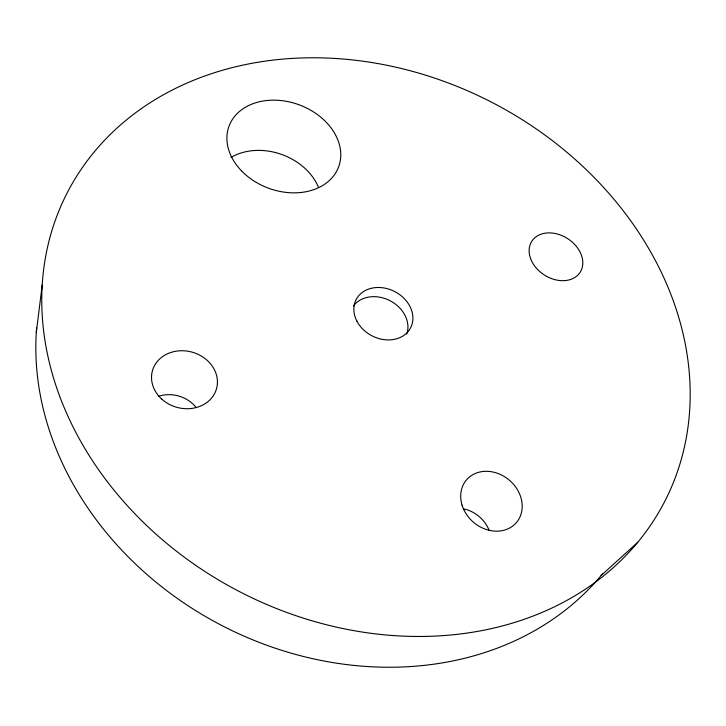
<?xml version="1.0" encoding="UTF-8"?>
<svg xmlns="http://www.w3.org/2000/svg" width="726" height="726" viewBox="0 0 726 726"><rect width="100%" height="100%" fill="white"/><g stroke="black" fill="none" stroke-linecap="round" stroke-linejoin="round"><path stroke-width="1.09" d="M36.3 332.399L42.226 284.855M601.119 575.527L637.737 542.304A336.256 275.263 27.5 0 0 383.21 64.55A336.256 275.263 27.5 0 0 76.974 434.529A336.256 275.263 27.5 0 0 637.737 542.304M230.968 157.478A55.693 43.487 19.9 0 1 318.514 187.435M158.695 396.26A31.508 27.67 14.4 0 1 195.993 407.313M353.453 305.973A30.356 24.748 27.5 0 1 390.325 300.863A30.356 24.748 27.5 0 1 406.741 334.142M463.914 508.98A31.118 26.762 41.6 0 1 489.006 530.062M602.58 573.758A319.249 267.604 27.5 0 1 245.252 636.657A319.249 267.604 27.5 0 1 36.636 327.798M530.615 258.656A28.722 21.608 32.7 0 0 576.281 276.488A28.722 21.608 32.7 0 0 560.98 235.206A28.722 21.608 32.7 0 0 530.615 258.656M356.865 321.074A30.673 24.875 27.5 0 0 407.903 331.8A30.673 24.875 27.5 0 0 385.361 288.222A30.673 24.875 27.5 0 0 356.865 321.074M161.608 398.973A33.278 28.632 15.7 0 0 216.466 388.891A33.278 28.632 15.7 0 0 175.356 351.32A33.278 28.632 15.7 0 0 161.608 398.973M241.486 170.819A58.461 44.413 20.4 0 0 337.98 168.496A58.461 44.413 20.4 0 0 272.05 100.179A58.461 44.413 20.4 0 0 241.486 170.819M462.054 505.115A32.833 27.642 40.5 0 0 513.99 525.016A32.833 27.642 40.5 0 0 498.299 473.597A32.833 27.642 40.5 0 0 462.054 505.115"/></g></svg>
